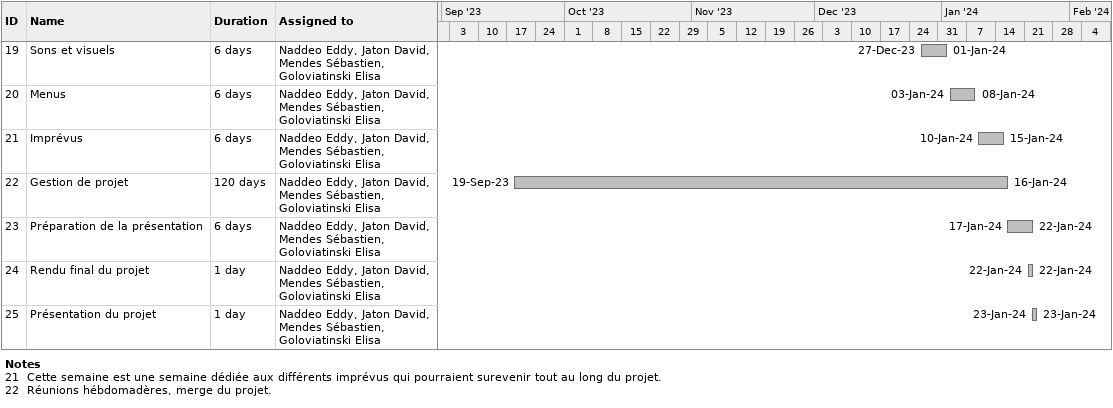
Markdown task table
| ID | Task | Duration | Start | Finish | Resources |
|---|---|---|---|---|---|
| 19 | Sons et visuels | 6d | 2023-12-27 | 2024-01-01 | Naddeo Eddy, Jaton David, Mendes Sébastien, Goloviatinski Elisa |
| 20 | Menus | 6d | 2024-01-03 | 2024-01-08 | Naddeo Eddy, Jaton David, Mendes Sébastien, Goloviatinski Elisa |
| 21 | Imprévus | 6d | 2024-01-10 | 2024-01-15 | Naddeo Eddy, Jaton David, Mendes Sébastien, Goloviatinski Elisa |
| 22 | Gestion de projet | 120d | 2023-09-19 | 2024-01-16 | Naddeo Eddy, Jaton David, Mendes Sébastien, Goloviatinski Elisa |
| 23 | Préparation de la présentation | 6d | 2024-01-17 | 2024-01-22 | Naddeo Eddy, Jaton David, Mendes Sébastien, Goloviatinski Elisa |
| 24 | Rendu final du projet | 1d | 2024-01-22 | 2024-01-22 | Naddeo Eddy, Jaton David, Mendes Sébastien, Goloviatinski Elisa |
| 25 | Présentation du projet | 1d | 2024-01-23 | 2024-01-23 | Naddeo Eddy, Jaton David, Mendes Sébastien, Goloviatinski Elisa |

Notes
- 21: Cette semaine est une semaine dédiée aux différents imprévus qui pourraient surevenir tout au long du projet.
- 22: Réunions hébdomadères, merge du projet.
